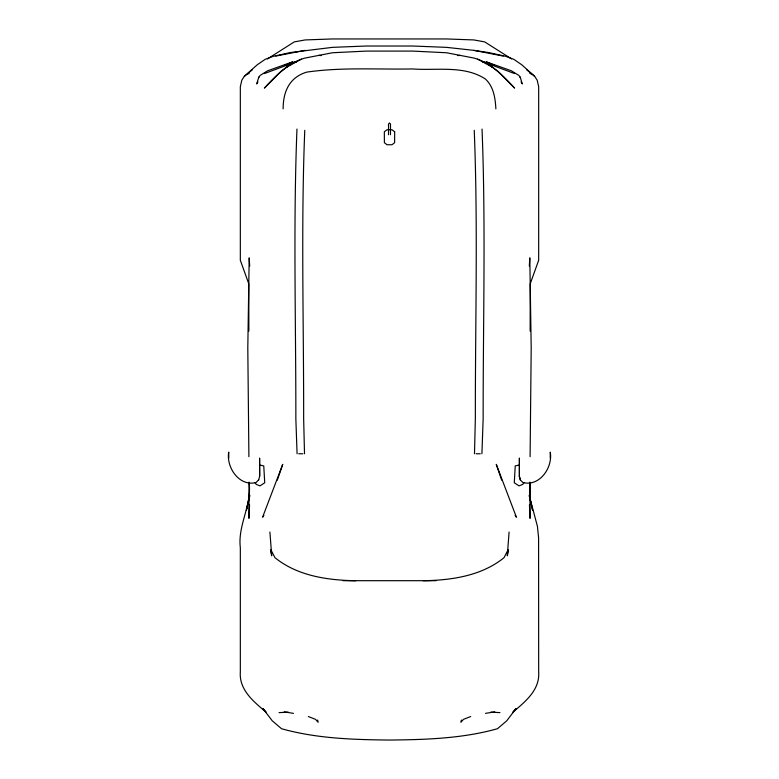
<?xml version="1.0" encoding="UTF-8"?>
<svg xmlns="http://www.w3.org/2000/svg" width="779" height="779" viewBox="0 0 779 779"><rect width="100%" height="100%" fill="white"/><g stroke="black" fill="none" stroke-linecap="round" stroke-linejoin="round"><path stroke-width="1.17" d="M529.915 482.522L529.886 498.278L532.612 510.264L529.282 495.726M530.148 331.065L530.217 283.809L538.669 260.274L538.669 86.683L537.179 80.169L534.647 76.313L521.784 64.793L513.789 59.321L505.805 56.351L488.511 52.524L473.817 50.353L446.503 47.353L412.704 46.019L366.296 46.019L332.497 47.353L290.489 52.524L273.195 56.351L265.211 59.321L257.216 64.793L244.353 76.313L241.821 80.169L240.331 86.683L240.331 260.274L248.783 283.809L248.852 331.065M249.056 482.055L248.949 518.366L249.553 504.782M519.398 476.495L519.398 458.256L519.398 476.495L520.353 480.01L522.962 482.561C539.681 486.787 552.915 467.517 550.286 452.122L550.227 457.984M530.1 456.679L531.2 347.989L529.808 257.849L529.311 266.019M481.919 453.767L483.155 418.722C483.048 322.204 485.843 225.54 482.035 129.08M304.511 453.767L303.644 418.45C303.781 322.428 300.928 226.251 304.764 130.297M509.096 532.038L507.285 555.807L508.414 551.143M296.965 129.08C293.157 225.54 295.952 322.204 295.845 418.722L297.081 453.767M283.128 108.865C283.128 91.776 289.252 77.364 306.751 72.116C341.845 67.033 377.387 69.623 412.704 68.941C436.805 70.762 464.07 65.046 485.405 79.02C493.662 86.683 495.308 98.173 495.872 108.865M228.773 457.984L228.714 452.122C226.085 467.517 239.319 486.787 256.038 482.561L258.706 479.718M259.66 476.203L259.602 458.256L259.66 476.203L258.647 480.01M461.363 720.03L460.856 722.279L463.524 719.329L470.672 716.534M249.718 495.726L246.388 510.264L249.757 495.532M258.92 76.712L256.7 83.928L257.956 81.902M277.314 480.166L282.728 464.342L262.581 517.227L263.886 515.425M508.21 549.662L503.974 557.735C481.383 575.983 451.538 580.219 423.348 580.745M524.092 482.444L522.728 484.411L519.018 485.882L514.276 482.766L515.24 465.91L519.476 464.985M258.92 77.316L259.65 76.537M244.353 76.313L252.415 69.73M287.987 66.205L280.625 71.707L264.402 88.095C275.834 75.836 288.396 62.495 305.183 58.026L332.497 52.748L366.296 51.093L412.704 51.093L446.503 52.748L473.817 58.026C490.604 62.495 503.166 75.836 514.598 88.095L498.375 71.707L491.013 66.205M259.826 75.602L267.635 70.782L292.962 61.745L289.184 63.44M247.362 74.356L249.368 73.051M267.44 58.931L294.287 41.9L305.183 39.933L332.497 38.95L446.503 38.95L473.817 39.933L484.713 41.9L511.56 58.931M286.769 67.111L301.424 59.087M284.841 65.202L288.103 63.888M264.402 73.586L296.984 61.434L293.05 62.865M279.038 712.629L288.22 712.142M275.824 56.059L305.183 50.353M485.502 713.36L494.811 711.87M457.867 55.591L460.165 55.387M298.727 453.767L302.865 453.767M476.135 453.767L480.273 453.767M343.091 580.696L435.909 580.696M490.78 712.142L499.962 712.629M355.652 580.745C327.462 580.219 297.617 575.983 275.026 557.735L270.79 549.662M318.835 55.387L321.133 55.591M284.189 711.87L293.498 713.36M473.817 50.353L503.176 56.059M259.524 464.985L263.76 465.91L264.724 482.766L259.982 485.882L256.272 484.411L254.908 482.444M308.328 716.534L315.476 719.329L318.144 722.279L317.637 720.03M485.95 62.865L482.016 61.434L514.598 73.586M490.897 63.888L494.159 65.202M489.816 63.44L486.038 61.745L511.365 70.782L519.174 75.602M477.576 59.087L492.231 67.111M529.632 73.051L531.638 74.356M526.585 69.73L534.647 76.313M519.35 76.537L520.08 77.316M515.114 515.425L516.419 517.227L496.272 464.342L501.686 480.166M521.044 81.902L522.3 83.928L520.08 76.712M519.34 476.203L520.353 480.01M270.586 551.143L271.715 555.807L269.904 532.038M529.243 495.532L537.442 526.38L538.591 537.87L538.669 671.946C540.042 689.873 525.299 701.713 512.991 712.064L515.932 708.715L506.788 720.77L497.469 728.725C462.375 738.58 425.724 739.661 389.5 740.05C353.276 739.661 316.625 738.58 281.531 728.725L272.212 720.77L263.068 708.715L266.009 712.064C253.701 701.713 238.958 689.873 240.331 671.946L240.331 547.705C237.527 525.153 252.153 505.035 249.085 482.522M529.447 504.782L530.051 518.366L529.944 482.055M474.236 130.297C478.072 226.251 475.219 322.428 475.356 418.45L474.489 453.767M249.689 266.019L249.192 257.849L247.8 347.989L248.9 456.679M390.483 134.738L390.483 124.046L389.5 122.975L388.517 124.046L388.517 134.738M394.661 131.758L394.612 142.693L392.003 144.738L386.997 144.738L384.388 142.693L384.339 131.758L386.997 129.781L392.003 129.781L394.661 131.758"/></g></svg>
